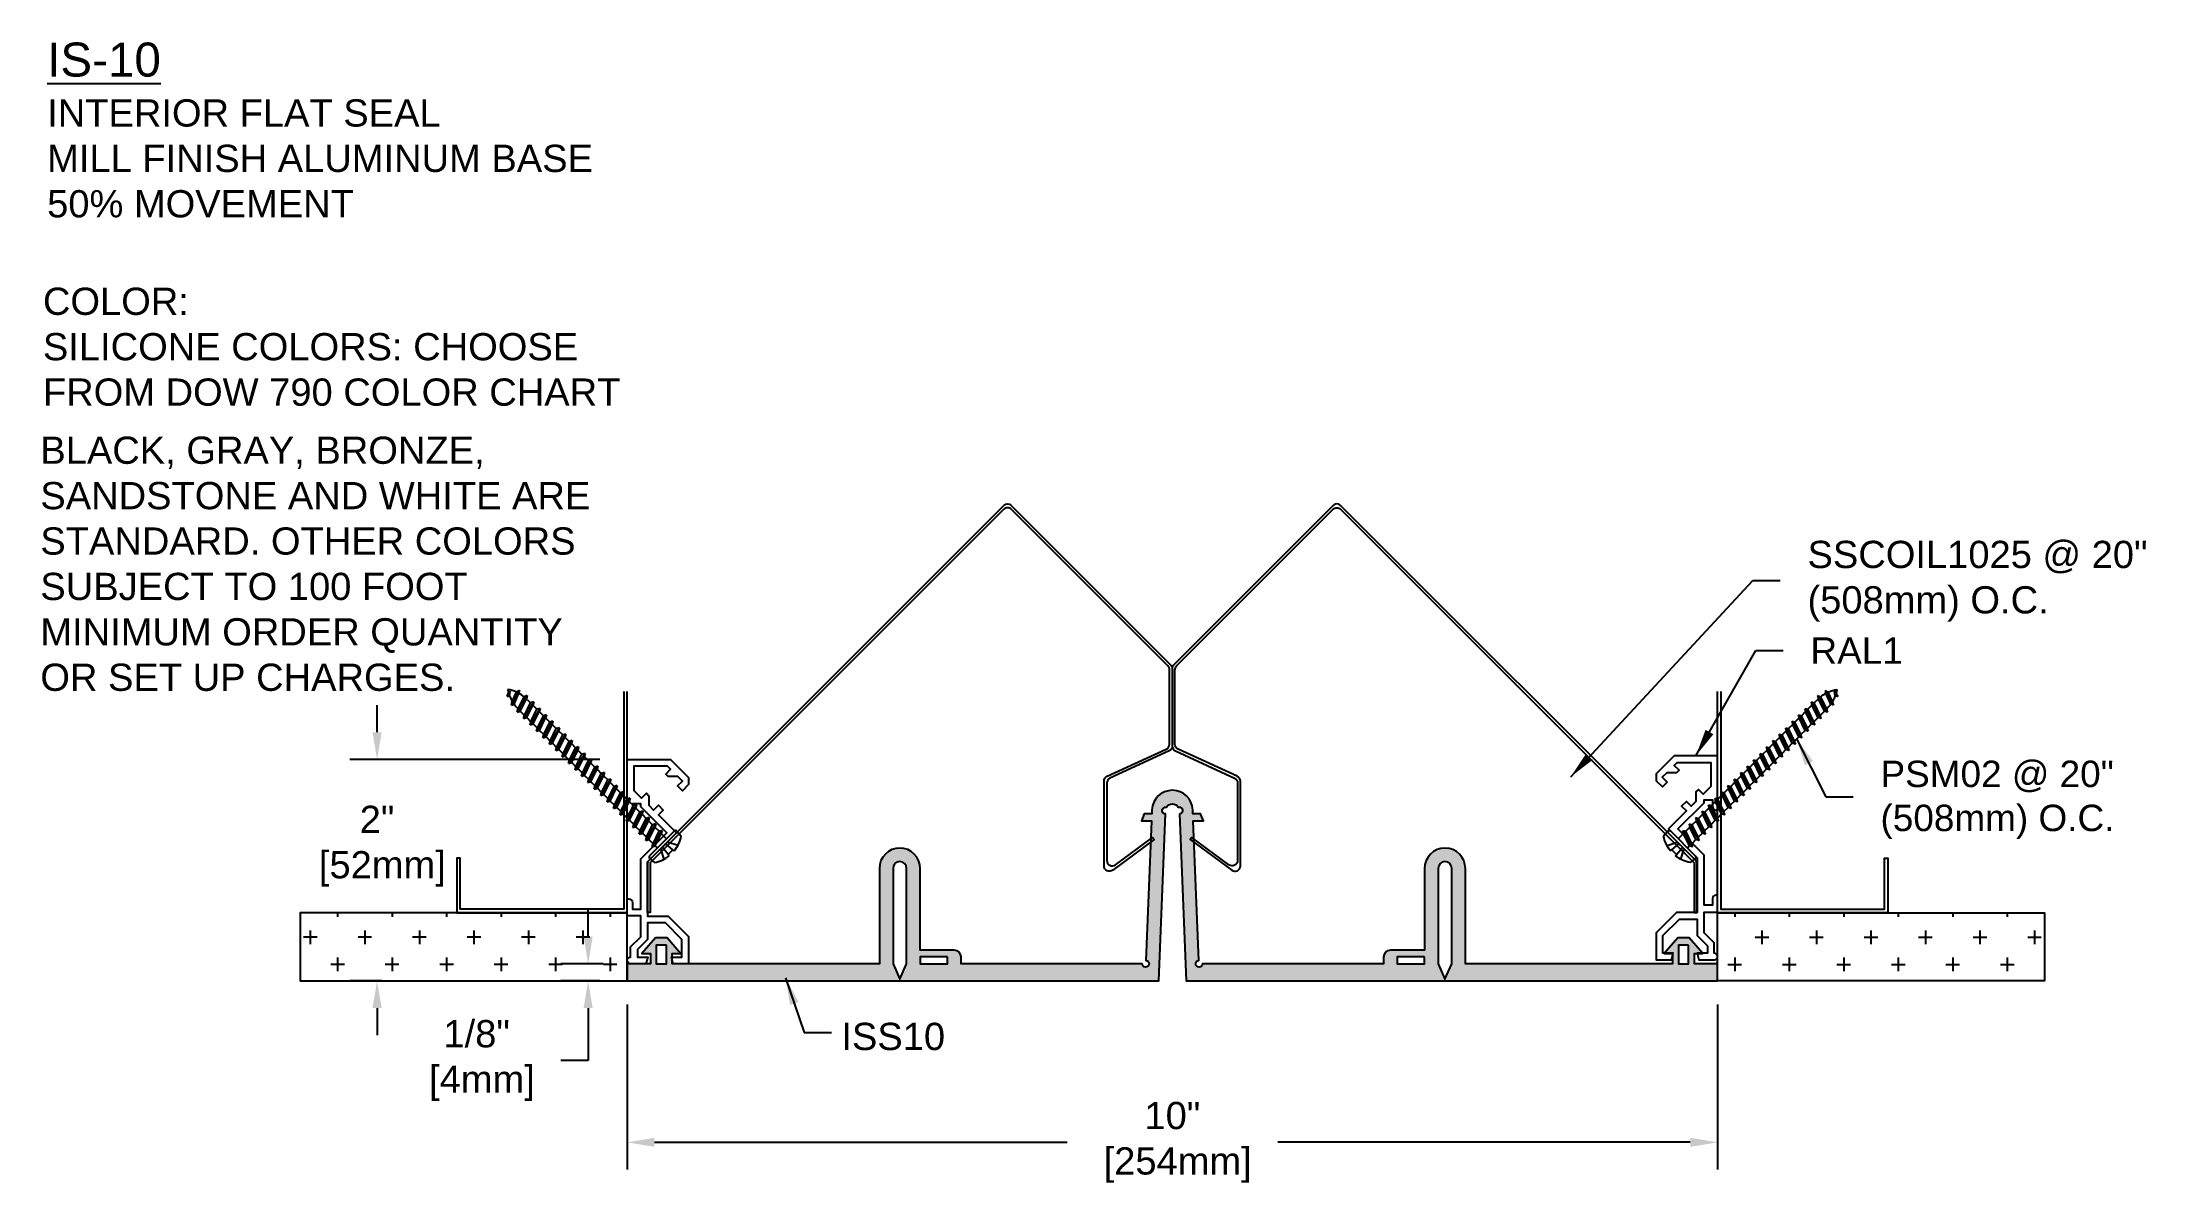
# Model space of a CAD drawing. Header units: inches. Extents: x -3.2 to 16.1, y -5.2 to 5.3.
import ezdxf

# ---------------------------------------------------------------- set-up
doc = ezdxf.new("R2010")
doc.units = ezdxf.units.IN
doc.header["$MEASUREMENT"] = 0
for name, color, linetype in [('Anchors', 4, 'Continuous'), ('Conditions', 1, 'Continuous'), ('Dimensions', 3, 'Continuous'), ('Fillers', 2, 'Continuous'), ('Metals', 7, 'Continuous'), ('TEXT', 2, 'Continuous')]:
    doc.layers.add(name, color=color, linetype=linetype)
doc.styles.add('ARIAL', font='arial.ttf')
doc.dimstyles.new('Arial', dxfattribs={"dimtxt": 0.25, "dimasz": 0.25, "dimexe": 0.25, "dimexo": 0.25, "dimgap": 0.25, "dimtad": 0, "dimtih": 1, "dimtoh": 1, "dimdec": 4, "dimzin": 3, "dimdsep": 46, "dimlunit": 4, "dimtxsty": 'ARIAL', "dimcen": 0.25, "dimadec": 0, "dimazin": 0, "dimtfac": 1, "dimtdec": 4, "dimtofl": 0, "dimtmove": 0, "dimatfit": 3, "dimfxl": 0, "dimfrac": 2, "dimtolj": 1, "dimtzin": 0, "dimarcsym": 0})

# ---------------------------------------------------------------- blocks, each defined once
blk = doc.blocks.new('A$CB0F2')
blk.add_lwpolyline([(0.0290266023966832, 0.002284083816766619, -0.958439057954377), (0.03165451123817498, 0.06417249742318504), (0.03165451123817498, 0.1581724974231791), (0.1246545112381749, 0.2511724974231827), (0.1246545112381732, 0.4421724974231852), (0.0006545112381761697, 0.4421724974231852), (0.0006545112381743934, 0.5971724974231862), (0.01665451123817741, 0.5971724974231805, -0.4142135623730836), (0.04765451123817677, 0.5661724974231803), (0.04765451123817677, 0.5041724974231827), (0.1246545112381749, 0.5041724974231827), (0.1246545112381732, 0.9648537382903073), (0.3641383133159959, 1.204337540368135), (0.1246545112381732, 1.443821342445956), (0.1246545112381732, 1.471172497423181), (0.04765451123817854, 1.471172497423181), (0.04765451123817976, 1.409172497423183, -0.4142135623730893), (0.01665451123817974, 1.378172497423178), (0.0006545112381761697, 1.378172497423178), (0.0006545112381743934, 1.87717249742318), (0.3969959238851253, 1.87717249742318), (0.563654511238175, 1.710513910070132), (0.563654511238175, 1.64709847101848), (0.5069738831156823, 1.590417842895987), (0.4631332626821134, 1.634258463329557), (0.5076809898968708, 1.678806190544306), (0.4638403694633055, 1.722646810977869), (0.3754520218149811, 1.721939704196684), (0.3535317115981975, 1.74386001441347), (0.3980794388129532, 1.788407741628225), (0.3713146830179941, 1.815172497423183), (0.06265451123817378, 1.815172497423176), (0.06265451123817378, 1.593502583313088), (0.1329143958679957, 1.523242698683268), (0.1767550163015592, 1.567083319116831), (0.1986753265183427, 1.545163008900046), (0.1986753265183463, 1.457481768032919), (0.2425159469519134, 1.413641147599348), (0.2863565673854751, 1.457481768032919), (0.3301971878190422, 1.413641147599348), (0.2863565673854787, 1.369800527165785), (0.45181955418313, 1.204337540368135), (0.1866545112381743, 0.9391724974231779), (0.1866545112381743, 0.4391724974231708), (0.3766545112381792, 0.4391724974231708), (0.563654511238175, 0.2521724974231874), (0.563654511238175, 0.002172497423187425), (0.4232673611689055, 0.002172497423187425), (0.406654511238175, 0.06417249742318504), (0.5016545112381756, 0.06417249742318504), (0.5016545112381774, 0.2264912565560438), (0.3509732703710426, 0.3771724974231874), (0.1866545112381743, 0.3771724974231732), (0.1866545112381743, 0.2254912565560532), (0.09365451123817259, 0.1324912565560497), (0.09365451123817259, 0.06417249742318504), (0.1886545112381732, 0.06417249742318504), (0.172041661307448, 0.002172497423187425), (0.0290171089058866, 0.002172497423187425)], format="xyb")
blk = doc.blocks.new('ral1')
blk.add_blockref('A$CB0F2', (-0.0290171089058866, -0.002172497423187369))
blk = doc.blocks.new('*D7')
at = {"layer": 'Defpoints', "color": 0}
for p in [(2.17048913515139, -3.298194354102536), (12.17048913515139, -3.298194354102535), (2.17048913515139, -4.811669418294318)]:
    blk.add_point(p, dxfattribs=at)
at = {"layer": 'Dimensions', "color": 0, "lineweight": -2}
for p, q in [((2.17048913515139, -3.548194354102536), (2.17048913515139, -5.061669418294318)), ((12.17048913515139, -3.548194354102535), (12.17048913515139, -5.061669418294318)), ((2.42048913515139, -4.811669418294318), (6.203998684946752, -4.811669418294318)), ((11.92048913515139, -4.811669418294318), (8.136979585356029, -4.811669418294318))]:
    blk.add_line(p, q, dxfattribs=at)
at = {"layer": 'Dimensions', "color": 0}
for points in [[(2.42048913515139, -4.770002751627652), (2.42048913515139, -4.853336084960985), (2.17048913515139, -4.811669418294318)], [(11.92048913515139, -4.770002751627652), (11.92048913515139, -4.853336084960985), (12.17048913515139, -4.811669418294318)]]:
    blk.add_solid(points, dxfattribs=at)
at = {"layer": 'Dimensions', "color": 0, "insert": (7.17048913515139, -4.811669418294318), "char_height": 0.25, "attachment_point": 5, "style": 'ARIAL'}
blk.add_mtext('\\A1;10"\\P [254mm]', dxfattribs=at)
blk = doc.blocks.new('*D8')
at = {"layer": 'Defpoints', "color": 0}
for p in [(2.17048913515139, -1.298194354102545), (-0.1240695710392418, -3.329194354102531), (0.1704891351513904, -3.329194354102531)]:
    blk.add_point(p, dxfattribs=at)
at = {"layer": 'Dimensions', "color": 0, "lineweight": -2}
for p, q in [((-0.1240695710392413, -1.048194354102544), (-0.1240695710392413, -0.7981943541025445)), ((1.920489135151391, -1.298194354102545), (-0.3740695710392415, -1.298194354102544)), ((-0.07951086484860957, -3.329194354102531), (-0.3740695710392418, -3.329194354102531)), ((-0.1240695710392419, -3.579194354102531), (-0.1240695710392419, -3.829194354102531))]:
    blk.add_line(p, q, dxfattribs=at)
at = {"layer": 'Dimensions', "color": 0}
for points in [[(-0.165736237705908, -1.048194354102544), (-0.08240290437257465, -1.048194354102544), (-0.1240695710392414, -1.298194354102544)], [(-0.1657362377059086, -3.579194354102531), (-0.0824029043725752, -3.579194354102531), (-0.1240695710392418, -3.329194354102531)]]:
    blk.add_solid(points, dxfattribs=at)
at = {"layer": 'Dimensions', "color": 0, "insert": (-0.1240695710392412, -2.093387235900263), "char_height": 0.25, "attachment_point": 5, "style": 'ARIAL'}
blk.add_mtext('\\A1;2"\\P [52mm]', dxfattribs=at)
blk = doc.blocks.new('*D9')
at = {"layer": 'Defpoints', "color": 0}
for p in [(2.198861226309899, -3.173082767708959), (1.811766398332217, -3.329194354102531), (2.17048913515139, -3.329194354102531)]:
    blk.add_point(p, dxfattribs=at)
at = {"layer": 'Dimensions', "color": 0, "lineweight": -2}
for p, q in [((1.811766398332217, -2.923082767708959), (1.811766398332217, -2.673082767708959)), ((1.948861226309899, -3.173082767708959), (1.561766398332217, -3.173082767708959)), ((1.920489135151391, -3.329194354102531), (1.561766398332217, -3.329194354102531)), ((1.811766398332217, -3.579194354102531), (1.811766398332217, -4.061136972352155)), ((1.811766398332217, -4.061136972352155), (1.561766398332217, -4.061136972352155))]:
    blk.add_line(p, q, dxfattribs=at)
at = {"layer": 'Dimensions', "color": 0}
for points in [[(1.77009973166555, -2.923082767708959), (1.853433064998884, -2.923082767708959), (1.811766398332217, -3.173082767708959)], [(1.77009973166555, -3.579194354102531), (1.853433064998883, -3.579194354102531), (1.811766398332217, -3.329194354102531)]]:
    blk.add_solid(points, dxfattribs=at)
at = {"layer": 'Dimensions', "color": 0, "insert": (0.7895119644986566, -4.061136972352155), "char_height": 0.25, "attachment_point": 5, "style": 'ARIAL'}
blk.add_mtext('\\A1;1/8"\\P [4mm]', dxfattribs=at)
blk = doc.blocks.new('PSM02')
for p, q in [((-0.1774361427489571, 0.01734847910430732), (-0.1721986086362245, 0.07721376795032042)), ((-0.1615391905238908, 0), (0.1615391905238908, 0)), ((-0.08899429940314846, 0.11585088816332), (-0.04368315182275734, 0.02807098049310348)), ((-0.06000038252260559, -0.06894100000895964), (-0.06000038252260559, 0)), ((-0.04368315182275734, 0.02807098049310348), (0.04368315182275834, 0.02807098049310348)), ((-0.03191969570479153, 0.1271202197543443), (-0.02993926892525717, 0.1114536465035598)), ((-0.02993926892525717, 0.1114536465035598), (0.02993926892525806, 0.1114536465035598)), ((-0.02993926892525717, 0.1114536465035598), (-0.02302516832651497, 0.02807098049310348)), ((0.02993926892525806, 0.1114536465035598), (0.02302516832651619, 0.02807098049310348)), ((0.03191969570479253, 0.1271202197543443), (0.02993926892525806, 0.1114536465035598)), ((0.08899429940314946, 0.11585088816332), (0.04368315182275834, 0.02807098049310348)), ((0.06000038252260587, -0.02727433334229223), (0.06000038252260586, 0)), ((0.1774361427489571, 0.01734847910430732), (0.1721986086362255, 0.07721376795032042)), ((-0.08600000000000033, -0.08333333333331394), (0.08599999999999966, -0.04166666666664653)), ((-0.08600000000000033, -0.0833333333333135), (-0.06000038252260559, -0.06894100000895964)), ((-0.08600000000000033, -0.08333333333331394), (-0.06000038252260559, -0.0977256666576678)), ((-0.08600000000000033, -0.1666666666666479), (0.08599999999999966, -0.1249999999999805)), ((-0.08600000000000033, -0.1666666666666474), (-0.06000038252260559, -0.1522743333422936)), ((-0.08600000000000033, -0.1666666666666479), (-0.06000038252260559, -0.1810589999910017)), ((0.06000038252260492, -0.02727433334229268), (-0.06000038252260559, -0.06894100000895964)), ((0.06000038252260492, -0.05605899999100084), (-0.06000038252260559, -0.0977256666576678)), ((-0.06000038252260559, -0.1522743333422936), (-0.06000038252260559, -0.0977256666576678)), ((0.06000038252260492, -0.1106076666756266), (-0.06000038252260559, -0.1522743333422936)), ((0.06000038252260492, -0.1393923333243348), (-0.06000038252260559, -0.1810589999910017)), ((-0.06000038252260559, -0.2356076666756275), (-0.06000038252260559, -0.1810589999910017)), ((0.08599999999999966, -0.04166666666664653), (0.06000038252260492, -0.02727433334229268)), ((0.08599999999999966, -0.04166666666664698), (0.06000038252260492, -0.05605899999100084)), ((0.06000038252260587, -0.1106076666756262), (0.06000038252260587, -0.05605899999100039)), ((0.08599999999999966, -0.1249999999999805), (0.06000038252260492, -0.1106076666756266)), ((0.08599999999999966, -0.1249999999999809), (0.06000038252260492, -0.1393923333243348)), ((0.06000038252260587, -0.1939410000089601), (0.06000038252260587, -0.1393923333243343)), ((-0.08600000000000033, -0.2499999999999818), (0.08599999999999966, -0.2083333333333144)), ((-0.08600000000000033, -0.2499999999999813), (-0.06000038252260559, -0.2356076666756275)), ((-0.08600000000000033, -0.2499999999999818), (-0.06000038252260559, -0.2643923333243356)), ((-0.08600000000000033, -0.3333333333333157), (0.08599999999999966, -0.2916666666666483)), ((-0.08600000000000033, -0.3333333333333153), (-0.06000038252260559, -0.3189410000089614)), ((-0.08600000000000033, -0.3333333333333157), (-0.06000038252260559, -0.3477256666576696)), ((-0.08600000000000033, -0.4166666666666496), (0.08599999999999966, -0.3749999999999822)), ((0.06000038252260492, -0.1939410000089605), (-0.06000038252260559, -0.2356076666756275)), ((0.06000038252260492, -0.2227256666576687), (-0.06000038252260559, -0.2643923333243356)), ((-0.06000038252260559, -0.3189410000089614), (-0.06000038252260559, -0.2643923333243356)), ((0.06000038252260492, -0.2772743333422945), (-0.06000038252260559, -0.3189410000089614)), ((0.06000038252260492, -0.3060589999910026), (-0.06000038252260559, -0.3477256666576696)), ((-0.06000038252260559, -0.4022743333422953), (-0.06000038252260559, -0.3477256666576696)), ((0.06000038252260492, -0.3606076666756284), (-0.06000038252260559, -0.4022743333422953)), ((0.08599999999999966, -0.2083333333333144), (0.06000038252260492, -0.1939410000089605)), ((0.08599999999999966, -0.2083333333333148), (0.06000038252260492, -0.2227256666576687)), ((0.06000038252260587, -0.277274333342294), (0.06000038252260587, -0.2227256666576682)), ((0.08599999999999966, -0.2916666666666483), (0.06000038252260492, -0.2772743333422945)), ((0.08599999999999966, -0.2916666666666488), (0.06000038252260492, -0.3060589999910026)), ((0.06000038252260587, -0.3606076666756279), (0.06000038252260587, -0.3060589999910022)), ((0.08599999999999966, -0.3749999999999822), (0.06000038252260492, -0.3606076666756284)), ((0.08599999999999966, -0.3749999999999827), (0.06000038252260492, -0.3893923333243365)), ((-0.08600000000000033, -0.4166666666666492), (-0.06000038252260559, -0.4022743333422953)), ((-0.08600000000000033, -0.4166666666666496), (-0.06000038252260559, -0.4310589999910035)), ((-0.08600000000000033, -0.4999999999999836), (0.08599999999999966, -0.4583333333333162)), ((-0.08600000000000033, -0.4999999999999831), (-0.06000038252260559, -0.4856076666756293)), ((-0.08600000000000033, -0.4999999999999836), (-0.06000038252260559, -0.5143923333243374)), ((-0.08600000000000033, -0.5833333333333175), (0.08599999999999966, -0.5416666666666501)), ((-0.08600000000000033, -0.583333333333317), (-0.06000038252260559, -0.5689410000089632)), ((0.06000038252260492, -0.3893923333243365), (-0.06000038252260559, -0.4310589999910035)), ((-0.06000038252260559, -0.4856076666756293), (-0.06000038252260559, -0.4310589999910035)), ((0.06000038252260492, -0.4439410000089623), (-0.06000038252260559, -0.4856076666756293)), ((0.06000038252260492, -0.4727256666576705), (-0.06000038252260559, -0.5143923333243374)), ((-0.06000038252260559, -0.5689410000089632), (-0.06000038252260559, -0.5143923333243374)), ((0.06000038252260492, -0.5272743333422962), (-0.06000038252260559, -0.5689410000089632)), ((0.06000038252260492, -0.5560589999910044), (-0.06000038252260559, -0.5977256666576714)), ((0.06000038252260587, -0.4439410000089619), (0.06000038252260587, -0.3893923333243361)), ((0.08599999999999966, -0.4583333333333162), (0.06000038252260492, -0.4439410000089623)), ((0.08599999999999966, -0.4583333333333166), (0.06000038252260492, -0.4727256666576705)), ((0.06000038252260587, -0.5272743333422958), (0.06000038252260587, -0.47272566665767)), ((0.08599999999999966, -0.5416666666666501), (0.06000038252260492, -0.5272743333422962)), ((0.08599999999999966, -0.5416666666666505), (0.06000038252260492, -0.5560589999910044)), ((0.06000038252260587, -0.6106076666756297), (0.06000038252260587, -0.5560589999910039)), ((-0.08600000000000033, -0.5833333333333175), (-0.06000038252260559, -0.5977256666576714)), ((-0.08600000000000033, -0.6666666666666514), (0.08599999999999966, -0.624999999999984)), ((-0.08600000000000033, -0.666666666666651), (-0.06000038252260559, -0.6522743333422971)), ((-0.08600000000000033, -0.6666666666666514), (-0.06000038252260559, -0.6810589999910053)), ((-0.08600000000000033, -0.7499999999999853), (0.08599999999999966, -0.7083333333333179)), ((-0.08600000000000033, -0.7499999999999849), (-0.06000038252260559, -0.735607666675631)), ((-0.08600000000000033, -0.7499999999999853), (-0.06000038252260559, -0.7643923333243392)), ((-0.06000038252260559, -0.6522743333422971), (-0.06000038252260559, -0.5977256666576714)), ((0.06000038252260492, -0.6106076666756302), (-0.06000038252260559, -0.6522743333422971)), ((0.06000038252260492, -0.6393923333243383), (-0.06000038252260559, -0.6810589999910053)), ((-0.06000038252260559, -0.735607666675631), (-0.06000038252260559, -0.6810589999910053)), ((0.06000038252260492, -0.6939410000089641), (-0.06000038252260559, -0.735607666675631)), ((0.06000038252260492, -0.7227256666576722), (-0.06000038252260559, -0.7643923333243392)), ((-0.06000038252260559, -0.818941000008965), (-0.06000038252260559, -0.7643923333243392)), ((0.08599999999999966, -0.624999999999984), (0.06000038252260492, -0.6106076666756302)), ((0.08599999999999966, -0.6249999999999845), (0.06000038252260492, -0.6393923333243383)), ((0.06000038252260587, -0.6939410000089636), (0.06000038252260587, -0.6393923333243379)), ((0.08599999999999966, -0.7083333333333179), (0.06000038252260492, -0.6939410000089641)), ((0.08599999999999966, -0.7083333333333184), (0.06000038252260492, -0.7227256666576722)), ((0.06000038252260587, -0.7772743333422976), (0.06000038252260587, -0.7227256666576718)), ((-0.08600000000000033, -0.8333333333333193), (0.08599999999999966, -0.7916666666666519)), ((-0.08600000000000033, -0.8333333333333188), (-0.06000038252260559, -0.818941000008965)), ((-0.08600000000000033, -0.8333333333333193), (-0.06000038252260559, -0.8477256666576731)), ((-0.08600000000000033, -0.9166666666666532), (0.08599999999999966, -0.8749999999999858)), ((-0.08600000000000033, -0.9166666666666528), (-0.06000038252260559, -0.9022743333422989)), ((-0.08600000000000033, -0.9166666666666532), (-0.06000038252260559, -0.931058999991007)), ((-0.08600000000000033, -0.9999999999999871), (0.08599999999999966, -0.9583333333333197)), ((0.06000038252260492, -0.777274333342298), (-0.06000038252260559, -0.818941000008965)), ((0.06000038252260492, -0.8060589999910062), (-0.06000038252260559, -0.8477256666576731)), ((-0.06000038252260559, -0.9022743333422989), (-0.06000038252260559, -0.8477256666576731)), ((0.06000038252260492, -0.8606076666756319), (-0.06000038252260559, -0.9022743333422989)), ((0.06000038252260492, -0.8893923333243401), (-0.06000038252260559, -0.931058999991007)), ((-0.06000038252260559, -0.9856076666756328), (-0.06000038252260559, -0.931058999991007)), ((0.06000038252260492, -0.9439410000089659), (-0.06000038252260559, -0.9856076666756328)), ((0.08599999999999966, -0.7916666666666519), (0.06000038252260492, -0.777274333342298)), ((0.08599999999999966, -0.7916666666666523), (0.06000038252260492, -0.8060589999910062)), ((0.06000038252260587, -0.8606076666756315), (0.06000038252260587, -0.8060589999910057)), ((0.08599999999999966, -0.8749999999999858), (0.06000038252260492, -0.8606076666756319)), ((0.08599999999999966, -0.8749999999999862), (0.06000038252260492, -0.8893923333243401)), ((0.06000038252260587, -0.9439410000089654), (0.06000038252260587, -0.8893923333243396)), ((0.08599999999999966, -0.9583333333333197), (0.06000038252260492, -0.9439410000089659)), ((0.08599999999999966, -0.9583333333333202), (0.06000038252260492, -0.972725666657674)), ((-0.08600000000000033, -0.9999999999999867), (-0.06000038252260559, -0.9856076666756328)), ((-0.08600000000000033, -0.9999999999999871), (-0.06000038252260559, -1.014392333324341)), ((-0.08600000000000033, -1.083333333333321), (0.08599999999999966, -1.041666666666654)), ((-0.08600000000000033, -1.083333333333321), (-0.06000038252260559, -1.068941000008967)), ((-0.08600000000000033, -1.083333333333321), (-0.06000038252260559, -1.097725666657675)), ((-0.08600000000000033, -1.166666666666655), (0.08599999999999966, -1.124999999999988)), ((-0.08600000000000033, -1.166666666666655), (-0.06000038252260559, -1.152274333342301)), ((0.06000038252260492, -0.972725666657674), (-0.06000038252260559, -1.014392333324341)), ((-0.06000038252260559, -1.068941000008967), (-0.06000038252260559, -1.014392333324341)), ((0.06000038252260492, -1.0272743333423), (-0.06000038252260559, -1.068941000008967)), ((0.06000038252260492, -1.056058999991008), (-0.06000038252260559, -1.097725666657675)), ((-0.06000038252260559, -1.152274333342301), (-0.06000038252260559, -1.097725666657675)), ((0.06000038252260492, -1.110607666675634), (-0.06000038252260559, -1.152274333342301)), ((0.06000038252260492, -1.139392333324342), (-0.06000038252260559, -1.181058999991009)), ((0.06000038252260587, -1.027274333342299), (0.06000038252260587, -0.9727256666576736)), ((0.08599999999999966, -1.041666666666654), (0.06000038252260492, -1.0272743333423)), ((0.08599999999999966, -1.041666666666654), (0.06000038252260492, -1.056058999991008)), ((0.06000038252260587, -1.110607666675633), (0.06000038252260587, -1.056058999991007)), ((0.08599999999999966, -1.124999999999988), (0.06000038252260492, -1.110607666675634)), ((0.08599999999999966, -1.124999999999988), (0.06000038252260492, -1.139392333324342)), ((0.06000038252260587, -1.193941000008967), (0.06000038252260587, -1.139392333324341)), ((-0.08600000000000033, -1.166666666666655), (-0.06000038252260559, -1.181058999991009)), ((-0.08600000000000033, -1.249999999999989), (0.08599999999999966, -1.208333333333321)), ((-0.08600000000000033, -1.249999999999988), (-0.06000038252260559, -1.235607666675635)), ((-0.08600000000000033, -1.249999999999989), (-0.06000038252260559, -1.264392333324343)), ((-0.08600000000000033, -1.333333333333323), (0.08599999999999966, -1.291666666666655)), ((-0.08600000000000033, -1.333333333333322), (-0.06000038252260559, -1.318941000008969)), ((-0.08600000000000033, -1.333333333333323), (-0.06000038252260559, -1.347725666657677)), ((-0.06000038252260559, -1.235607666675635), (-0.06000038252260559, -1.181058999991009)), ((0.06000038252260492, -1.193941000008968), (-0.06000038252260559, -1.235607666675635)), ((0.06000038252260492, -1.222725666657676), (-0.06000038252260559, -1.264392333324343)), ((-0.06000038252260559, -1.318941000008969), (-0.06000038252260559, -1.264392333324343)), ((0.06000038252260492, -1.277274333342302), (-0.06000038252260559, -1.318941000008969)), ((0.06000038252260492, -1.30605899999101), (-0.06000038252260559, -1.347725666657677)), ((-0.06000038252260559, -1.402274333342302), (-0.06000038252260559, -1.347725666657677)), ((0.08599999999999966, -1.208333333333321), (0.06000038252260492, -1.193941000008968)), ((0.08599999999999966, -1.208333333333322), (0.06000038252260492, -1.222725666657676)), ((0.06000038252260587, -1.277274333342301), (0.06000038252260587, -1.222725666657675)), ((0.08599999999999966, -1.291666666666655), (0.06000038252260492, -1.277274333342302)), ((0.08599999999999966, -1.291666666666656), (0.06000038252260492, -1.30605899999101)), ((0.06000038252260587, -1.360607666675635), (0.06000038252260587, -1.306058999991009)), ((-0.08600000000000033, -1.416666666666657), (0.08599999999999966, -1.374999999999989)), ((-0.08600000000000033, -1.416666666666656), (-0.06000038252260559, -1.402274333342302)), ((-0.08600000000000033, -1.416666666666657), (-0.06000038252260559, -1.431058999991011)), ((-0.08600000000000033, -1.499999999999991), (0.08599999999999966, -1.458333333333323)), ((-0.08600000000000033, -1.49999999999999), (-0.06000038252260559, -1.485607666675636)), ((-0.08600000000000033, -1.499999999999991), (-0.06000038252260559, -1.514392333324345)), ((-0.08600000000000033, -1.583333333333325), (0.08599999999999966, -1.541666666666657)), ((0.06000038252260492, -1.360607666675635), (-0.06000038252260559, -1.402274333342302)), ((0.06000038252260492, -1.389392333324344), (-0.06000038252260559, -1.431058999991011)), ((-0.06000038252260559, -1.485607666675636), (-0.06000038252260559, -1.431058999991011)), ((0.06000038252260492, -1.443941000008969), (-0.06000038252260559, -1.485607666675636)), ((0.06000038252260492, -1.472725666657678), (-0.06000038252260559, -1.514392333324345)), ((-0.06000038252260559, -1.56894100000897), (-0.06000038252260559, -1.514392333324345)), ((0.06000038252260492, -1.527274333342303), (-0.06000038252260559, -1.56894100000897)), ((0.08599999999999966, -1.374999999999989), (0.06000038252260492, -1.360607666675635)), ((0.08599999999999966, -1.37499999999999), (0.06000038252260492, -1.389392333324344)), ((0.06000038252260587, -1.443941000008969), (0.06000038252260587, -1.389392333324343)), ((0.08599999999999966, -1.458333333333323), (0.06000038252260492, -1.443941000008969)), ((0.08599999999999966, -1.458333333333324), (0.06000038252260492, -1.472725666657678)), ((0.06000038252260587, -1.527274333342303), (0.06000038252260587, -1.472725666657677)), ((0.08599999999999966, -1.541666666666657), (0.06000038252260492, -1.527274333342303)), ((0.08599999999999966, -1.541666666666658), (0.06000038252260492, -1.556058999991011)), ((-0.08600000000000033, -1.583333333333324), (-0.06000038252260559, -1.56894100000897)), ((-0.08600000000000033, -1.583333333333325), (-0.06000038252260559, -1.597725666657678)), ((-0.08600000000000033, -1.666666666666659), (0.08599999999999966, -1.624999999999991)), ((-0.08600000000000033, -1.666666666666658), (-0.06000038252260559, -1.652274333342304)), ((-0.08600000000000033, -1.666666666666659), (-0.06000038252260559, -1.681058999991012)), ((-0.08600000000000033, -1.749999999999992), (0.08599999999999966, -1.708333333333325)), ((-0.08600000000000033, -1.749999999999992), (-0.06000038252260559, -1.735607666675638)), ((0.06000038252260492, -1.556058999991011), (-0.06000038252260559, -1.597725666657678)), ((-0.06000038252260559, -1.652274333342304), (-0.06000038252260559, -1.597725666657678)), ((0.06000038252260492, -1.610607666675637), (-0.06000038252260559, -1.652274333342304)), ((0.06000038252260492, -1.639392333324345), (-0.06000038252260559, -1.681058999991012)), ((-0.06000038252260559, -1.735607666675638), (-0.06000038252260559, -1.681058999991012)), ((0.06000038252260492, -1.693941000008971), (-0.06000038252260559, -1.735607666675638)), ((0.06000038252260492, -1.722725666657679), (-0.06000038252260559, -1.764392333324346)), ((0.06000038252260587, -1.610607666675637), (0.06000038252260587, -1.556058999991011)), ((0.08599999999999966, -1.624999999999991), (0.06000038252260492, -1.610607666675637)), ((0.08599999999999966, -1.624999999999992), (0.06000038252260492, -1.639392333324345)), ((0.06000038252260587, -1.693941000008971), (0.06000038252260587, -1.639392333324345)), ((0.08599999999999966, -1.708333333333325), (0.06000038252260492, -1.693941000008971)), ((0.08599999999999966, -1.708333333333325), (0.06000038252260492, -1.722725666657679)), ((0.06000038252260492, -1.722725666657679), (0.06000038252260492, -1.777274333342305)), ((-0.08600000000000033, -1.749999999999992), (-0.06000038252260559, -1.764392333324346)), ((-0.08600000000000033, -1.833333333333326), (0.08599999999999966, -1.791666666666659)), ((-0.08600000000000033, -1.833333333333326), (-0.06000038252260559, -1.818941000008972)), ((-0.08600000000000033, -1.833333333333326), (-0.05795843673944302, -1.847016662225363)), ((-0.0685072365318801, -1.91666666666666), (0.0786848443678766, -1.874999999999993)), ((-0.0685072365318801, -1.91666666666666), (-0.04701931600050644, -1.90197576635722)), ((-0.0685072365318801, -1.91666666666666), (-0.03889840344016934, -1.926426428765702)), ((-0.06000038252260559, -1.810384033766709), (-0.06000038252260559, -1.764392333324346)), ((0.06000038252260492, -1.777274333342305), (-0.06000038252260559, -1.818941000008972)), ((0.06000038252260492, -1.806058999991013), (-0.05795843673944302, -1.847016662225363)), ((0.05593063336421672, -1.862020765013267), (-0.04701931600050644, -1.90197576635722)), ((0.04962647156095321, -1.892427993468217), (-0.03889840344016934, -1.926426428765702)), ((0.0786848443678766, -1.874999999999993), (0.04962647156095321, -1.892427993468217)), ((0.0786848443678766, -1.874999999999993), (0.05593063336421672, -1.862020765013267)), ((0.08599999999999966, -1.791666666666659), (0.06000038252260492, -1.777274333342305)), ((0.08599999999999966, -1.791666666666659), (0.06000038252260492, -1.806058999991013)), ((0.06000038252260492, -1.806058999991013), (0.06000038252260587, -1.810384033766709)), ((0.03045700018366955, -1.946777490736951), (-0.003899972650897879, -1.972015339552947)), ((-0.003899972650897879, -1.972015339552947), (0.05133252330863405, -1.958333333333327)), ((0.01735969712463097, -1.972531926371056), (-0.003899972650897879, -1.972015339552947)), ((0.05133252330863405, -1.958333333333327), (0.01735969712463097, -1.972531926371056)), ((0.05133252330863405, -1.958333333333327), (0.03045700018366955, -1.946777490736951))]:
    blk.add_line(p, q)
for centre, radius, start, end in [((-0.1615391905238908, 0.01595767600000027), 0.015957676, 174.9999999999996, 269.9999999999999), ((4.996003610813204e-16, -0.1847046711059524), 0.3134543499999998, 95.84467723292973, 123.3229701290912), ((4.996003610813204e-16, -0.1847046711059524), 0.3134543499999998, 56.67702987090882, 84.15532276707026), ((0.1615391905238908, 0.01595767600000027), 0.015957676, 270, 5.000000000000427), ((0.2696163539918548, -1.810384033766709), 0.3296167365144604, 180, 181.4809383450329), ((0.2696163539918548, -1.810384033766709), 0.3296167365144604, 186.380865087681, 196.1333251784494), ((0.2696163539918548, -1.810384033766709), 0.3296167365144604, 200.6129064666395, 215.1179786995784), ((-0.2696163539918545, -1.810384033766709), 0.3296167365144604, 335.5566025897288, 345.5871481149822), ((-0.2696163539918545, -1.810384033766709), 0.3296167365144604, 350.9870971820562, 0), ((-0.2696163539918545, -1.810384033766709), 0.3296167365144604, 324.8820213004216, 330.5325795580877)]:
    blk.add_arc(centre, radius, start, end)
blk = doc.blocks.new('ISS10')
h = blk.add_hatch(color=256)
h.dxf.hatch_style = 1
edge = h.paths.add_edge_path()
edge.add_arc((4.937500000000006, 1.531224000777616), 0.03125000000000014, 74.33227022296182, 267.6626544988919, ccw=False)
edge.add_arc((4.999999999999999, 1.529948999742394), 0.06249999999999814, 30.120617092690622, 149.8793829073086, ccw=False)
edge.add_arc((5.0625, 1.531224000777617), 0.03125000000000047, -87.66265449888368, 105.66772977705321, ccw=False)
edge.add_line((5.063774470650687, 1.500000000000001), (5.125, -0.03100000000000014))
edge.add_line((5.125, -0.03100000000000003), (10, -0.03100000000000003))
edge.add_line((10, -0.03100000000000003), (10, 0.1249999999999991))
edge.add_line((10, 0.1249999999999991), (9.787500000000001, 0.1249999999999991))
edge.add_line((9.787500000000001, 0.1249999999999991), (9.787499999999998, 0.2180000000000009))
edge.add_line((9.787499999999998, 0.2180000000000009), (9.865, 0.2180000000000009))
edge.add_line((9.865, 0.2180000000000009), (9.740000000000002, 0.3629999999999995))
edge.add_line((9.740000000000002, 0.3629999999999995), (9.635000000000002, 0.3629999999999995))
edge.add_line((9.635000000000002, 0.3629999999999995), (9.510000000000002, 0.2180000000000008))
edge.add_line((9.510000000000002, 0.2180000000000008), (9.587500000000002, 0.2180000000000009))
edge.add_line((9.587500000000002, 0.2180000000000009), (9.587500000000002, 0.1249999999999991))
edge.add_line((9.587500000000002, 0.1249999999999991), (7.6875, 0.1249999999999991))
edge.add_line((7.6875, 0.1249999999999991), (7.6875, 0.9999999999999991))
edge.add_arc((7.5, 0.9999999999999991), 0.1875, 0, 180)
edge.add_line((7.3125, 0.9999999999999991), (7.3125, 0.25))
edge.add_line((7.3125, 0.25), (6.999999999999998, 0.2499999999999991))
edge.add_arc((6.999999999999998, 0.1874999999999991), 0.0625, 90, 180.0000000000016)
edge.add_line((6.937499999999998, 0.1874999999999973), (6.9375, 0.1249999999999991))
edge.add_line((6.9375, 0.1249999999999991), (5.276251956038628, 0.1249999999999991))
edge.add_arc((5.245001956038628, 0.1249999999999995), 0.03125, 92.33734550111302, 359.99999999999926, ccw=False)
edge.add_line((5.243727485387943, 0.1562240007776152), (5.191429617857969, 1.4375))
edge.add_line((5.191429617857969, 1.4375), (5.284429617857969, 1.437500000000002))
edge.add_line((5.284429617857969, 1.437500000000002), (5.25887855413508, 1.5))
edge.add_line((5.25887855413508, 1.5), (5.18887855413508, 1.5))
edge.add_line((5.18887855413508, 1.5), (5.187344004665697, 1.537595823646422))
edge.add_arc((5, 1.529948999742373), 0.1875000000000003, 2.337345501093994, 177.6626544989061)
edge.add_line((4.812655995334303, 1.537595823646421), (4.81112144586492, 1.5))
edge.add_line((4.81112144586492, 1.5), (4.74112144586492, 1.5))
edge.add_line((4.74112144586492, 1.5), (4.715570382142031, 1.4375))
edge.add_line((4.715570382142031, 1.4375), (4.808570382142031, 1.4375))
edge.add_line((4.808570382142031, 1.4375), (4.756272514612048, 0.1562240007776152))
edge.add_arc((4.754998043961372, 0.1249999999999992), 0.03124999999999999, -179.99999999999977, 87.6626544989033, ccw=False)
edge.add_line((4.723748043961372, 0.1249999999999991), (3.062500000000001, 0.1249999999999991))
edge.add_line((3.062500000000001, 0.1249999999999991), (3.062500000000001, 0.1874999999999991))
edge.add_arc((3, 0.1874999999999991), 0.06250000000000089, 0, 90)
edge.add_line((3, 0.25), (2.6875, 0.25))
edge.add_line((2.6875, 0.25), (2.6875, 0.9999999999999991))
edge.add_arc((2.5, 0.9999999999999991), 0.1875, 0, 180)
edge.add_line((2.3125, 0.9999999999999991), (2.3125, 0.1249999999999991))
edge.add_line((2.3125, 0.1249999999999991), (0.4124999999999996, 0.1249999999999991))
edge.add_line((0.4124999999999996, 0.1249999999999991), (0.4124999999999996, 0.2179999999999999))
edge.add_line((0.4124999999999996, 0.2179999999999999), (0.4900000000000011, 0.218))
edge.add_line((0.4900000000000011, 0.218), (0.3650000000000002, 0.3629999999999995))
edge.add_line((0.3650000000000002, 0.3629999999999995), (0.2599999999999998, 0.3629999999999995))
edge.add_line((0.2599999999999998, 0.3629999999999995), (0.1349999999999998, 0.218))
edge.add_line((0.1349999999999998, 0.218), (0.2125000000000004, 0.2179999999999999))
edge.add_line((0.2125000000000004, 0.2179999999999999), (0.2125000000000012, 0.1249999999999991))
edge.add_line((0.2125000000000012, 0.1249999999999991), (8.881784197001252e-16, 0.1249999999999991))
edge.add_line((8.881784197001252e-16, 0.1249999999999991), (4.440892098500626e-16, -0.03099999999999994))
edge.add_line((4.440892098500626e-16, -0.03099999999999994), (4.875, -0.03100000000000011))
edge.add_line((4.875, -0.03100000000000011), (4.936225529349324, 1.5))
h.paths.add_polyline_path([(2.9375, 0.1874999999999991), (2.9375, 0.1249999999999991), (2.6875, 0.1249999999999991), (2.6875, 0.1874999999999991)], flags=16)
edge = h.paths.add_edge_path(flags=16)
edge.add_line((2.562500000000001, 0.1249999999999994), (2.5, -0.01600000000000035))
edge.add_line((2.5, -0.01600000000000035), (2.437499999999999, 0.1249999999999998))
edge.add_line((2.437499999999999, 0.1249999999999998), (2.437499999999999, 0.9999999999999991))
edge.add_arc((2.5, 0.9999999999999991), 0.06250000000000089, 0, 180, ccw=False)
edge.add_line((2.562500000000001, 0.9999999999999991), (2.562500000000001, 0.1249999999999994))
h.paths.add_polyline_path([(7.062500000000002, 0.1874999999999991), (7.3125, 0.1874999999999991), (7.3125, 0.1249999999999991), (7.062500000000002, 0.1249999999999991)], flags=16)
edge = h.paths.add_edge_path(flags=16)
edge.add_arc((7.5, 0.9999999999999991), 0.06249999999999822, 0, 180, ccw=False)
edge.add_line((7.562499999999998, 0.9999999999999991), (7.562499999999998, 0.1249999999999983))
edge.add_line((7.562499999999998, 0.1249999999999983), (7.5, -0.01600000000000035))
edge.add_line((7.5, -0.01600000000000035), (7.437500000000002, 0.1249999999999987))
edge.add_line((7.437500000000002, 0.1249999999999987), (7.437500000000002, 0.9999999999999991))
h.paths.add_polyline_path([(0.359, 0.2969999999999997), (0.359, 0.1249999999999992), (0.266, 0.1249999999999992), (0.2659999999999991, 0.2969999999999997)], flags=16)
h.paths.add_polyline_path([(9.641000000000002, 0.2969999999999997), (9.733999999999998, 0.2969999999999997), (9.733999999999998, 0.1249999999999991), (9.641000000000002, 0.1249999999999992)], flags=16)
for points in [[(5.063774470650687, 1.500000000000001), (5.125, -0.03100000000000003), (10, -0.03100000000000003), (10, 0.1249999999999991), (9.7875, 0.1249999999999991), (9.7875, 0.2180000000000009), (9.865, 0.2180000000000009), (9.74, 0.3629999999999995), (9.635000000000002, 0.3629999999999995), (9.510000000000002, 0.2180000000000009), (9.587500000000002, 0.2180000000000009), (9.587500000000002, 0.1249999999999991), (7.6875, 0.1249999999999991), (7.6875, 0.9999999999999991, 0.9999999999999999), (7.3125, 0.9999999999999991), (7.3125, 0.25), (6.999999999999998, 0.2499999999999991, 0.414213562373095), (6.937499999999998, 0.1874999999999991), (6.9375, 0.1249999999999991), (5.276251956038628, 0.1249999999999991, -2.346244361399619), (5.243727485387943, 0.1562240007776152), (5.191429617857969, 1.4375), (5.284429617857969, 1.437500000000002), (5.25887855413508, 1.5), (5.18887855413508, 1.5), (5.187344004665697, 1.537595823646427, 0.9600156483090192), (4.812655995334303, 1.537595823646427), (4.81112144586492, 1.5), (4.74112144586492, 1.5), (4.715570382142031, 1.4375), (4.808570382142031, 1.4375), (4.756272514612048, 0.1562240007776152, -2.346244361400081), (4.723748043961372, 0.1249999999999991), (3.062500000000001, 0.1249999999999991), (3.062500000000001, 0.1874999999999991, 0.414213562373095), (3, 0.25), (2.6875, 0.25), (2.6875, 0.9999999999999991, 0.9999999999999999), (2.3125, 0.9999999999999991), (2.3125, 0.1249999999999991), (0.4124999999999996, 0.1249999999999991), (0.4124999999999996, 0.218), (0.4900000000000002, 0.218), (0.3650000000000002, 0.3629999999999995), (0.2599999999999998, 0.3629999999999995), (0.1350000000000002, 0.218), (0.2124999999999999, 0.218), (0.2124999999999999, 0.1249999999999991), (0, 0.1249999999999991), (0, -0.03100000000000003), (4.875, -0.03100000000000003), (4.936225529349324, 1.5, -1.123661795007044), (4.945939318570616, 1.561312875832421, -0.5759476774380657), (5.054060681429384, 1.561312875832422, -1.12366179500683)], [(2.437499999999999, 0.9999999999999991), (2.437499999999999, 0.1249999999999991), (2.5, -0.01600000000000035), (2.562500000000001, 0.1249999999999991), (2.562500000000001, 0.9999999999999991, 0.9999999999999999)], [(7.437500000000002, 0.9999999999999991), (7.437500000000002, 0.1249999999999991), (7.5, -0.01600000000000035), (7.562499999999998, 0.1249999999999991), (7.562499999999998, 0.9999999999999991, 0.9999999999999999)]]:
    blk.add_lwpolyline(points, format="xyb", close=True)
for points in [[(0.3590000000000004, 0.2969999999999997), (0.266, 0.2969999999999997), (0.266, 0.1249999999999991), (0.3590000000000004, 0.1249999999999991)], [(9.734, 0.2969999999999997), (9.641000000000002, 0.2969999999999997), (9.641000000000002, 0.1249999999999991), (9.734, 0.1249999999999991)], [(2.9375, 0.1874999999999991), (2.6875, 0.1874999999999991), (2.6875, 0.1249999999999991), (2.9375, 0.1249999999999991)], [(7.3125, 0.1874999999999991), (7.062500000000002, 0.1874999999999991), (7.062500000000002, 0.1249999999999991), (7.3125, 0.1249999999999991)]]:
    blk.add_lwpolyline(points, close=True)
blk = doc.blocks.new('SS2C10')
at = {"layer": 'Metals'}
for points in [[(3.335645768065064, 3.69917669325169, 0.4142135634834026), (3.26935450720319, 3.699176693126038), (0.02500021786201501, 0.4548223791863997), (0.02500021786201501, 0), (0, 0), (1.358098415948916e-07, 0.4444669864476083, -0.1989123673796511), (0.01464479675053099, 0.4798223255069338), (3.269354505441754, 3.734532034198136, -0.4142135623730683), (3.335645766177976, 3.734532034198129), (4.797855474869181, 2.272322325506938, -0.1989123673796712), (4.81250013580987, 2.236966986447609), (4.81250013580987, 1.526563678731737, -0.2932563254157349), (4.783332871334522, 1.481110437587024), (4.241667400285195, 1.232847096689415, 0.293256325415739), (4.212500135809847, 1.187393855544702), (4.212500135809847, 0.4763657088196958, 0.6155104360934965), (4.292206836977158, 0.4361474057008827), (4.632573517193578, 0.6875546126788485), (4.647426867109601, 0.6674453762807246), (4.267206836977152, 0.3866011201876454, -0.6155104360935155), (4.187500135809842, 0.4268194233064584), (4.187500135809842, 1.203436311341459, -0.2932563254157565), (4.216667400285189, 1.248889552486176), (4.758332871334517, 1.497152893383781, 0.2932563254157349), (4.787500135809864, 1.542606134528494), (4.787500135809864, 2.226611647388278, 0.1989123673796654), (4.772855474869175, 2.261966986447607), (3.335645768065064, 3.69917669325169, 0.4142135623731041)], [(5.408332871334551, 1.248889552486176), (4.866667400285223, 1.497152893383781, -0.2932563254157349), (4.837500135809876, 1.542606134528494), (4.837500135809876, 2.226611647388278, -0.1989123673796654), (4.852144796750565, 2.261966986447607), (6.289354503554677, 3.69917669325169, -0.4142135634835282), (6.35564576441655, 3.699176693126031), (9.600000053757725, 0.4548223791863997), (9.600000053757725, 0), (9.62500027161974, 0), (9.625000135809898, 0.4444669864476083, 0.1989123673796511), (9.610355474869209, 0.4798223255069338), (6.355645766177986, 3.734532034198136, 0.4142135623730683), (6.289354505441764, 3.734532034198129), (4.827144796750559, 2.272322325506938, 0.1989123673796712), (4.81250013580987, 2.236966986447609), (4.81250013580987, 1.526563678731737, 0.2932563254157349), (4.841667400285218, 1.481110437587024), (5.383332871334545, 1.232847096689415, -0.293256325415739), (5.412500135809893, 1.187393855544702), (5.412500135809893, 0.4763657088196958, -0.6155104360934965), (5.332793434642582, 0.4361474057008827), (4.992426754426162, 0.6875546126788485), (4.977573404510139, 0.6674453762807246), (5.357793434642588, 0.3866011201876454, 0.6155104360935155), (5.437500135809898, 0.4268194233064584), (5.437500135809898, 1.203436311341459, 0.2932563254157565), (5.408332871334551, 1.248889552486176)]]:
    blk.add_lwpolyline(points, format="xyb", dxfattribs=at)

msp = doc.modelspace()

# ---------------------------------------------------------------- hatches: boundary and pattern name
at = {"layer": 'Conditions'}
h = msp.add_hatch(dxfattribs=at)
h.set_pattern_fill('CROSS', color=256, style=0)
h.set_pattern_definition([(180, (8.076101362568883, 1.820431925988149), (-0.25, -0.25), [0.125, -0.375]), (270, (8.013601362568883, 1.882931925988149), (0.25, -0.25), [0.125, -0.375])])
h.paths.add_polyline_path([(-0.8295108648486078, -3.329194354102531), (2.170489135151391, -3.329194354102531), (2.17048913515139, -3.229194354102529), (2.17048913515139, -2.704194354102531), (0.6079891351513904, -2.704194354102531), (-0.8295108648486096, -2.704194354102531)])
h = msp.add_hatch(dxfattribs=at)
h.set_pattern_fill('CROSS', color=256, style=0)
h.set_pattern_definition([(7.016477563892661e-15, (6.264876907733899, 1.820431925988149), (0.25, -0.25), [0.125, -0.375]), (270, (6.327376907733899, 1.882931925988149), (-0.25, -0.25), [0.125, -0.375])])
h.paths.add_polyline_path([(15.17048913515139, -3.329194354102531), (12.17048913515139, -3.329194354102531), (12.17048913515139, -3.229194354102529), (12.17048913515139, -2.704194354102531), (13.73298913515139, -2.704194354102531), (15.17048913515139, -2.704194354102531)])

# ---------------------------------------------------------------- linework, layer by layer
for points in [[(2.13923913515139, -0.6729443541025306), (2.13923913515139, -2.672944354102531), (0.6392391351513904, -2.672944354102531), (0.6392391351513904, -2.204194354102531), (0.6079891351513904, -2.204194354102531), (0.6079891351513904, -2.704194354102531), (2.17048913515139, -2.704194354102531), (2.17048913515139, -0.6729443541025306)], [(12.20173913515139, -0.6729443541025306), (12.20173913515139, -2.672944354102531), (13.70173913515139, -2.672944354102531), (13.70173913515139, -2.204194354102531), (13.73298913515139, -2.204194354102531), (13.73298913515139, -2.704194354102531), (12.17048913515139, -2.704194354102531), (12.17048913515139, -0.6729443541025306)], [(2.17048913515139, -2.704194354102531), (-0.8295108648486096, -2.704194354102531), (-0.8295108648486096, -3.329194354102531), (2.17048913515139, -3.329194354102531), (2.17048913515139, -2.704194354102531)], [(12.17048913515139, -2.704194354102531), (15.17048913515139, -2.704194354102531), (15.17048913515139, -3.329194354102531), (12.17048913515139, -3.329194354102531), (12.17048913515139, -2.704194354102531)]]:
    msp.add_lwpolyline(points, dxfattribs=at)

# ---------------------------------------------------------------- block references
at = {"layer": 'Anchors', "rotation": 225}
msp.add_blockref('PSM02', (2.489071656623868, -2.068611832630068), dxfattribs=at)
at = {"layer": 'Anchors', "xscale": -1, "rotation": 135.0000000000001}
msp.add_blockref('PSM02', (11.85190661367891, -2.068611832630068), dxfattribs=at)
at = {"layer": 'Fillers'}
msp.add_blockref('ISS10', (2.17048913515139, -3.298194354102531), dxfattribs=at)
at = {"layer": 'Metals'}
for name, p in [('SS2C10', (2.35648913515139, -2.701153129215302)), ('ral1', (2.198851732819103, -3.173194354102537))]:
    msp.add_blockref(name, p, dxfattribs=at)
at = {"layer": 'Metals', "xscale": -1}
msp.add_blockref('ral1', (12.14212653748368, -3.138194354102536), dxfattribs=at)

# ---------------------------------------------------------------- texts
at = {"layer": 'TEXT', "attachment_point": 1, "style": 'ARIAL'}
for s, insert, char_height, width in [('{\\LIS-10\\P\\H0.8x;\\lINTERIOR FLAT SEAL\\PMILL FINISH ALUMINUM BASE\\P50% MOVEMENT}', (-3.150040480615296, 5.281593030811891), 0.3125, 5.875), ('COLOR:{\\L                             \\~\\P}SILICONE COLORS: CHOOSE FROM DOW 790 COLOR CHART', (-3.188747795330743, 3.032277878801624), 0.25, 5.679655840237285), ('BLACK, GRAY, BRONZE, SANDSTONE AND WHITE ARE STANDARD. OTHER COLORS SUBJECT TO 100 FOOT  MINIMUM ORDER QUANTITY OR SET UP CHARGES.', (-3.212343031074797, 1.665449610891132), 0.25, 5.100829735309709)]:
    msp.add_mtext(s, dxfattribs=dict(at, insert=insert, char_height=char_height, width=width))
at = {"layer": 'TEXT', "style": 'ARIAL'}
for s, insert, char_height, attachment_point in [('SSCOIL1025 @ 20"\\P(508mm) O.C.', (12.99568801632019, 0.7088629421234485), 0.25, 1), ('\\A1;RAL1', (13.02270042376197, -0.4200431253586894), 0.2425, 7), ('PSM02 @ 20"\\P(508mm) O.C.', (13.66494989264943, -1.308702767898008), 0.2425, 1), ('ISS10', (4.134484801896606, -3.714637166369892), 0.25, 1)]:
    msp.add_mtext(s, dxfattribs=dict(at, insert=insert, char_height=char_height, attachment_point=attachment_point))

# ---------------------------------------------------------------- dimensions: what is measured, and where the dimension line sits
at = {"layer": 'Dimensions'}
for base, p1, p2, picture, middle in [((-0.1240695710392418, -3.329194354102531), (2.17048913515139, -1.298194354102545), (0.1704891351513904, -3.329194354102531), '*D8', (-0.1240695710392412, -2.093387235900263)), ((1.811766398332217, -3.329194354102531), (2.198861226309899, -3.173082767708959), (2.17048913515139, -3.329194354102531), '*D9', (0.7895119644986566, -4.061136972352155))]:
    dim = msp.add_linear_dim(base=base, p1=p1, p2=p2, angle=90, dimstyle='Arial', override={"dimpost": '\\X'}, dxfattribs=at)
    dim.commit()
    dim.dimension.update_dxf_attribs({"geometry": picture, "text_midpoint": middle, "dimtype": 160})
dim = msp.add_linear_dim(base=(2.17048913515139, -4.811669418294318), p1=(12.17048913515139, -3.298194354102535), p2=(2.17048913515139, -3.298194354102536), dimstyle='Arial', override={"dimpost": '\\X'}, dxfattribs=at)
dim.commit()
dim.dimension.update_dxf_attribs({"geometry": '*D7', "text_midpoint": (7.17048913515139, -4.811669418294318), "dimtype": 160})

# ---------------------------------------------------------------- leaders
at = {"layer": 'TEXT'}
for points in [[(10.82410526692951, -1.456936672989987), (12.49568801632019, 0.3454989130193082), (12.74568801632019, 0.3454989130193082)], [(11.97231842882791, -1.263194354102543), (12.52270042376197, -0.2987931253586895), (12.77270042376197, -0.2987931253586895)], [(12.89606789771537, -1.109303903304653), (13.16494989264943, -1.641066797002147), (13.41494989264943, -1.641066797002147)]]:
    msp.add_leader(points, dimstyle='Arial', override={"dimgap": 0.25}, dxfattribs=at)
msp.add_leader([(3.62247044798603, -3.300912149703056), (3.794484801896607, -3.804637166369892), (4.044484801896607, -3.804637166369892)], dimstyle='Arial', dxfattribs=at)

doc.saveas('drawing.dxf')
